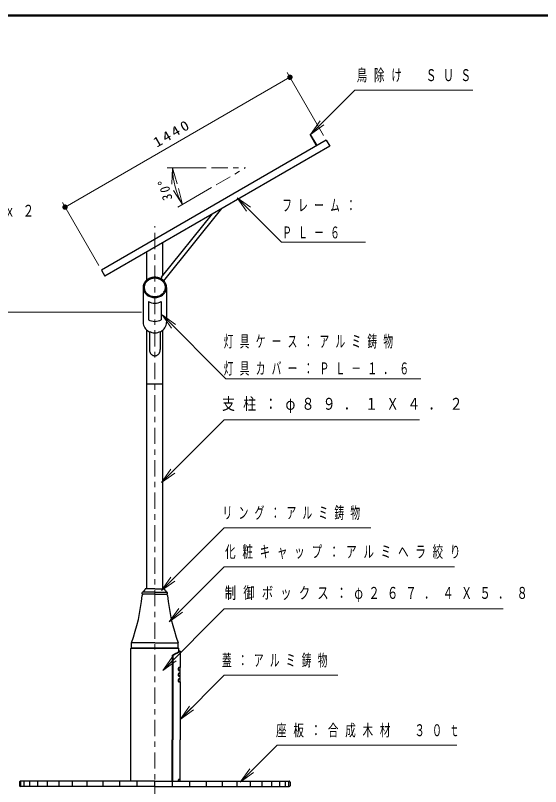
# Model space of a CAD drawing. Units: millimetres on the paper, scale 1:30. Extents: x 1315 to 1680, y -330 to -40.
# Drawn here: x 1453.7 to 1550.8, y -182.5 to -40 of the extents above; entities that cross this region are included whole.
import ezdxf

# ---------------------------------------------------------------- set-up
doc = ezdxf.new("R2010")
doc.units = ezdxf.units.MM
doc.linetypes.add('USER2', pattern=[6, 3, -1, 1, -1])
doc.layers.add('1_30', color=7, linetype='Continuous', lineweight=25)
doc.layers.add('NAKAMURA図枠', color=7, linetype='Continuous', lineweight=13)
doc.styles.add('ＭＳ ゴシック', font='')
doc.styles.get('ＭＳ ゴシック').set_extended_font_data('MS Gothic')

# ---------------------------------------------------------------- blocks, each defined once
blk = doc.blocks.new('filled_dot')
at = {"color": 0, "linetype": 'Continuous', "lineweight": -2, "const_width": 1.25}
blk.add_lwpolyline([(-0.625, 0, 1), (0.625, 0, 1)], format="xyb", close=True, dxfattribs=at)
blk = doc.blocks.new('open_arrow')
at = {"color": 0, "linetype": 'Continuous', "lineweight": -2}
blk.add_lwpolyline([(7.5, 1.25), (0, 0), (7.5, -1.25)], dxfattribs=at)

msp = doc.modelspace()

# ---------------------------------------------------------------- linework, layer by layer
at = {"layer": '1_30', "lineweight": 13}
for p, q in [((1510.665, -62.211), (1503.939, -50.561)), ((1462.87, -75.427), (1504.439, -51.427)), ((1508.261, -61.982), (1510.029, -59.507)), ((1508.261, -61.982), (1510.383, -59.86)), ((1510.736, -60.214), (1508.261, -61.982)), ((1496.443, -76.171), (1494.675, -73.697)), ((1494.675, -73.697), (1497.15, -75.464)), ((1494.675, -73.697), (1496.797, -75.818)), ((1469.095, -86.211), (1462.37, -74.561)), ((1476.981, -94.84), (1439.92, -94.84)), ((1482.57, -97.807), (1480.802, -95.332)), ((1480.802, -95.332), (1483.277, -97.1)), ((1480.802, -95.332), (1482.923, -97.453)), ((1480.678, -126.34), (1482.446, -123.865)), ((1480.678, -126.34), (1482.8, -124.219)), ((1483.153, -124.573), (1480.678, -126.34)), ((1480.678, -146.293), (1482.446, -143.818)), ((1480.678, -146.293), (1482.8, -144.172)), ((1483.153, -144.525), (1480.678, -146.293)), ((1482.118, -152.063), (1483.886, -149.588)), ((1482.118, -152.063), (1484.239, -149.941)), ((1484.593, -150.295), (1482.118, -152.063)), ((1483.923, -157.007), (1475.01, -157.007)), ((1480.921, -161.041), (1482.689, -158.566)), ((1480.921, -161.041), (1483.042, -158.92)), ((1483.396, -159.273), (1480.921, -161.041)), ((1484.133, -170.099), (1485.901, -167.624)), ((1484.133, -170.099), (1486.254, -167.978)), ((1486.608, -168.332), (1484.133, -170.099)), ((1495.26, -181.68), (1497.028, -179.205)), ((1495.26, -181.68), (1497.382, -179.559)), ((1497.735, -179.913), (1495.26, -181.68))]:
    msp.add_line(p, q, dxfattribs=at)
at = {"layer": '1_30', "color": 2}
for p, q in [((1508.175, -62.032), (1508.261, -61.982)), ((1509.375, -64.11), (1508.175, -62.032)), ((1509.461, -64.06), (1508.261, -61.982)), ((1477.3, -90.269), (1477.3, -96.769)), ((1481.633, -90.269), (1481.633, -96.769)), ((1478.3, -92.875), (1478.3, -96.242)), ((1480.633, -92.875), (1480.633, -96.242)), ((1478.458, -98.43), (1478.458, -101.745)), ((1480.475, -98.43), (1480.475, -101.745))]:
    msp.add_line(p, q, dxfattribs=at)
at = {"layer": '1_30', "color": 1}
for p, q in [((1511.165, -63.077), (1469.595, -87.077)), ((1511.165, -63.077), (1511.798, -64.174)), ((1511.798, -64.174), (1470.229, -88.174)), ((1480.724, -88.369), (1490.145, -76.675)), ((1481.108, -89.045), (1491.882, -75.672)), ((1469.595, -87.077), (1470.229, -88.174))]:
    msp.add_line(p, q, dxfattribs=at)
at = {"layer": '1_30', "color": 2, "lineweight": 13}
for p, q in [((1488.965, -68.174), (1481.751, -68.174)), ((1489.937, -71.805), (1483.69, -75.412))]:
    msp.add_line(p, q, dxfattribs=at)
at = {"layer": '1_30', "color": 2, "linetype": 'USER2', "lineweight": 13}
for p in [(1489.965, -68.174), (1490.803, -71.305)]:
    msp.add_line(p, (1496.226, -68.174), dxfattribs=at)
at = {"layer": '1_30', "linetype": 'USER2', "lineweight": 13}
msp.add_line((1479.466, -197.189), (1479.466, -78.937), dxfattribs=at)
at = {"layer": '1_30'}
for p, q in [((1480.951, -88.087), (1480.951, -81.983)), ((1477.981, -88.903), (1477.981, -83.698)), ((1477.981, -145.94), (1477.981, -98.135)), ((1480.951, -145.94), (1480.951, -98.135)), ((1480.951, -108.174), (1477.981, -108.174)), ((1477.137, -146.87), (1477.148, -146.653)), ((1479.466, -146.607), (1477.209, -146.607)), ((1479.466, -145.94), (1477.744, -145.94)), ((1479.466, -145.94), (1481.189, -145.94)), ((1479.466, -146.607), (1481.723, -146.607)), ((1481.796, -146.87), (1481.785, -146.653)), ((1479.466, -146.94), (1477.203, -146.94)), ((1479.466, -146.94), (1477.378, -146.94)), ((1479.466, -146.94), (1481.554, -146.94)), ((1479.466, -146.94), (1481.729, -146.94)), ((1479.466, -146.94), (1481.554, -146.94)), ((1479.466, -155.94), (1475.133, -155.94)), ((1475.133, -156.94), (1475.133, -155.94)), ((1479.466, -155.94), (1483.8, -155.94)), ((1483.8, -156.94), (1483.8, -155.94)), ((1475.076, -156.94), (1475.01, -157.007)), ((1475.01, -181.507), (1475.01, -157.007)), ((1483.856, -156.94), (1475.076, -156.94)), ((1479.466, -156.94), (1475.133, -156.94)), ((1479.366, -156.94), (1479.566, -156.94)), ((1479.466, -156.94), (1483.8, -156.94)), ((1483.923, -157.007), (1483.856, -156.94)), ((1483.923, -157.537), (1483.923, -157.007)), ((1454.466, -181.675), (1454.466, -182.341)), ((1479.466, -181.507), (1454.632, -181.508)), ((1479.466, -181.507), (1504.3, -181.508)), ((1504.467, -181.675), (1504.467, -182.341)), ((1479.466, -182.507), (1454.633, -182.508)), ((1479.466, -182.507), (1504.3, -182.508))]:
    msp.add_line(p, q, dxfattribs=at)
at = {"layer": '1_30', "color": 131}
for p, q in [((1484.133, -157.507), (1483.966, -157.507)), ((1484.133, -157.507), (1484.133, -160.507)), ((1484.133, -157.507), (1484.133, -160.507)), ((1482.646, -158.349), (1482.646, -173.84)), ((1482.764, -158.346), (1482.764, -173.84)), ((1483.825, -160.967), (1483.825, -160.607)), ((1484.083, -161.018), (1483.839, -161.018)), ((1484.083, -160.516), (1483.884, -160.516)), ((1483.925, -160.507), (1484.133, -160.507)), ((1484.133, -160.507), (1484.083, -160.516)), ((1484.083, -160.516), (1484.083, -161.017)), ((1484.133, -161.067), (1484.083, -161.017)), ((1483.825, -162.02), (1483.825, -161.66)), ((1484.083, -162.072), (1483.84, -162.072)), ((1484.083, -161.57), (1483.883, -161.57)), ((1483.925, -161.067), (1484.133, -161.067)), ((1483.925, -161.56), (1484.133, -161.56)), ((1483.925, -162.12), (1484.133, -162.12)), ((1484.133, -161.56), (1484.083, -161.57)), ((1484.083, -161.57), (1484.083, -162.072)), ((1484.133, -162.12), (1484.083, -162.07)), ((1484.133, -161.56), (1484.133, -161.067)), ((1484.133, -162.614), (1484.133, -162.12)), ((1483.825, -163.074), (1483.825, -162.714)), ((1484.083, -163.126), (1483.84, -163.126)), ((1484.083, -162.624), (1483.881, -162.624)), ((1483.925, -162.614), (1484.133, -162.614)), ((1483.925, -163.174), (1484.133, -163.174)), ((1484.133, -162.614), (1484.083, -162.624)), ((1484.083, -162.624), (1484.083, -163.126)), ((1484.133, -163.174), (1484.083, -163.124)), ((1484.133, -163.174), (1484.133, -173.84)), ((1482.646, -181.507), (1482.646, -173.84)), ((1482.764, -181.507), (1482.764, -173.84)), ((1484.133, -181.174), (1484.133, -173.84)), ((1483.825, -181.507), (1483.825, -181.274)), ((1484.083, -181.182), (1483.884, -181.182)), ((1483.925, -181.174), (1484.133, -181.174)), ((1484.133, -181.174), (1484.083, -181.182)), ((1484.083, -181.182), (1484.083, -181.507))]:
    msp.add_line(p, q, dxfattribs=at)
at = {"layer": '1_30', "color": 4}
for p, q in [((1454.68, -182.508), (1454.68, -181.508)), ((1455.318, -182.508), (1455.318, -181.508)), ((1456.369, -182.508), (1456.369, -181.508)), ((1457.816, -182.508), (1457.816, -181.508)), ((1459.633, -182.508), (1459.633, -181.508)), ((1461.789, -182.508), (1461.789, -181.508)), ((1464.247, -182.508), (1464.247, -181.508)), ((1466.966, -182.508), (1466.966, -181.508)), ((1469.899, -182.507), (1469.899, -181.507)), ((1472.996, -182.507), (1472.996, -181.507)), ((1476.203, -182.507), (1476.203, -181.507)), ((1479.466, -182.507), (1479.466, -181.507)), ((1482.73, -182.507), (1482.73, -181.507)), ((1483.825, -181.507), (1483.825, -181.44)), ((1485.937, -182.507), (1485.937, -181.507)), ((1489.033, -182.507), (1489.033, -181.507)), ((1491.966, -182.508), (1491.966, -181.508)), ((1494.685, -182.508), (1494.685, -181.508)), ((1497.144, -182.508), (1497.144, -181.508)), ((1499.3, -182.508), (1499.3, -181.508)), ((1501.117, -182.508), (1501.117, -181.508)), ((1502.563, -182.508), (1502.563, -181.508)), ((1503.615, -182.508), (1503.615, -181.508)), ((1504.253, -182.508), (1504.253, -181.508))]:
    msp.add_line(p, q, dxfattribs=at)
at = {"layer": '1_30', "lineweight": 13}
for points in [[(1508.261, -61.982), (1516.434, -53.809), (1538.23, -53.809)], [(1494.675, -73.697), (1502.901, -81.923), (1518.432, -81.923)], [(1480.802, -95.332), (1492.617, -107.147), (1528.617, -107.147)], [(1480.678, -126.34), (1492.294, -114.725), (1528.419, -114.725)], [(1480.678, -146.293), (1492.294, -134.678), (1519.419, -134.678)], [(1482.118, -152.063), (1492.294, -141.887), (1534.892, -141.887)], [(1480.921, -161.041), (1492.294, -149.668), (1543.892, -149.668)], [(1484.133, -170.099), (1492.294, -161.939), (1513.294, -161.939)], [(1495.26, -181.68), (1502.068, -174.873), (1535.32, -174.873)]]:
    msp.add_lwpolyline(points, dxfattribs=at)
at = {"layer": '1_30', "color": 2}
for points in [[(1477.3, -90.269), (1477.308, -90.433), (1477.333, -90.595), (1477.374, -90.755), (1477.43, -90.911), (1477.503, -91.062), (1477.59, -91.208), (1477.692, -91.346), (1477.807, -91.475), (1477.934, -91.596), (1478.074, -91.707), (1478.224, -91.806), (1478.383, -91.894), (1478.551, -91.97), (1478.725, -92.033), (1478.906, -92.082), (1479.09, -92.117), (1479.278, -92.139), (1479.466, -92.146), (1479.655, -92.139), (1479.843, -92.117), (1480.027, -92.082), (1480.207, -92.033), (1480.382, -91.97), (1480.55, -91.894), (1480.709, -91.806), (1480.859, -91.707), (1480.998, -91.596), (1481.126, -91.475), (1481.241, -91.346), (1481.343, -91.208), (1481.43, -91.062), (1481.502, -90.911), (1481.559, -90.755), (1481.6, -90.595), (1481.625, -90.433), (1481.633, -90.269), (1481.625, -90.106), (1481.6, -89.944), (1481.559, -89.784), (1481.502, -89.628), (1481.43, -89.476), (1481.343, -89.331), (1481.241, -89.193), (1481.126, -89.063), (1480.998, -88.943), (1480.859, -88.832), (1480.709, -88.732), (1480.55, -88.644), (1480.382, -88.569), (1480.207, -88.506), (1480.027, -88.457), (1479.843, -88.421), (1479.655, -88.4), (1479.466, -88.393), (1479.278, -88.4), (1479.09, -88.421), (1478.906, -88.457), (1478.725, -88.506), (1478.551, -88.569), (1478.383, -88.644), (1478.224, -88.732), (1478.074, -88.832), (1477.934, -88.943), (1477.807, -89.063), (1477.692, -89.193), (1477.59, -89.331), (1477.503, -89.476), (1477.43, -89.628), (1477.374, -89.784), (1477.333, -89.944), (1477.308, -90.106)], [(1477.51, -90.269), (1477.518, -90.417), (1477.54, -90.564), (1477.577, -90.708), (1477.628, -90.849), (1477.693, -90.985), (1477.772, -91.116), (1477.864, -91.241), (1477.968, -91.358), (1478.083, -91.467), (1478.209, -91.567), (1478.344, -91.657), (1478.488, -91.737), (1478.64, -91.805), (1478.797, -91.861), (1478.96, -91.906), (1479.127, -91.938), (1479.296, -91.957), (1479.466, -91.964), (1479.637, -91.957), (1479.806, -91.938), (1479.973, -91.906), (1480.135, -91.861), (1480.293, -91.805), (1480.445, -91.737), (1480.588, -91.657), (1480.724, -91.567), (1480.85, -91.467), (1480.965, -91.358), (1481.069, -91.241), (1481.161, -91.116), (1481.239, -90.985), (1481.305, -90.849), (1481.356, -90.708), (1481.393, -90.564), (1481.415, -90.417), (1481.423, -90.269), (1481.415, -90.122), (1481.393, -89.975), (1481.356, -89.831), (1481.305, -89.69), (1481.239, -89.553), (1481.161, -89.422), (1481.069, -89.298), (1480.965, -89.18), (1480.85, -89.071), (1480.724, -88.972), (1480.588, -88.882), (1480.445, -88.802), (1480.293, -88.734), (1480.135, -88.677), (1479.973, -88.633), (1479.806, -88.601), (1479.637, -88.582), (1479.466, -88.575), (1479.296, -88.582), (1479.127, -88.601), (1478.96, -88.633), (1478.797, -88.677), (1478.64, -88.734), (1478.488, -88.802), (1478.344, -88.882), (1478.209, -88.972), (1478.083, -89.071), (1477.968, -89.18), (1477.864, -89.298), (1477.772, -89.422), (1477.693, -89.553), (1477.628, -89.69), (1477.577, -89.831), (1477.54, -89.975), (1477.518, -90.122)]]:
    msp.add_lwpolyline(points, close=True, dxfattribs=at)
for points in [[(1478.3, -92.875), (1478.57, -93.002), (1478.859, -93.095), (1479.159, -93.151), (1479.466, -93.17), (1479.773, -93.151), (1480.074, -93.095), (1480.363, -93.002), (1480.633, -92.875)], [(1477.3, -96.769), (1477.318, -97.014), (1477.374, -97.255), (1477.465, -97.487), (1477.59, -97.707), (1477.747, -97.911), (1477.934, -98.096), (1478.147, -98.258), (1478.383, -98.394), (1478.637, -98.502), (1478.906, -98.581), (1479.184, -98.629), (1479.466, -98.645), (1479.749, -98.629), (1480.027, -98.581), (1480.296, -98.502), (1480.55, -98.394), (1480.785, -98.258), (1480.998, -98.096), (1481.185, -97.911), (1481.343, -97.707), (1481.468, -97.487), (1481.559, -97.255), (1481.615, -97.014), (1481.633, -96.769)], [(1478.3, -96.242), (1478.57, -96.369), (1478.859, -96.462), (1479.159, -96.518), (1479.466, -96.537), (1479.773, -96.518), (1480.074, -96.462), (1480.363, -96.369), (1480.633, -96.242)], [(1478.458, -101.745), (1478.467, -101.897), (1478.492, -102.046), (1478.535, -102.191), (1478.593, -102.327), (1478.666, -102.454), (1478.753, -102.568), (1478.853, -102.669), (1478.962, -102.753), (1479.081, -102.821), (1479.205, -102.87), (1479.335, -102.899), (1479.466, -102.909), (1479.598, -102.899), (1479.727, -102.87), (1479.852, -102.821), (1479.971, -102.753), (1480.08, -102.669), (1480.179, -102.568), (1480.266, -102.454), (1480.34, -102.327), (1480.398, -102.191), (1480.44, -102.046), (1480.466, -101.897), (1480.475, -101.745)]]:
    msp.add_lwpolyline(points, dxfattribs=at)
at = {"layer": '1_30', "color": 2, "lineweight": 13}
msp.add_arc((1496.226, -68.174), 13.475, 180, 210, dxfattribs=at)
at = {"layer": '1_30', "color": 1}
msp.add_arc((1482.15, -88.938), 1.535, 158.24463, 170.68861, dxfattribs=at)
at = {"layer": '1_30'}
for centre, radius, start, end in [((1477.215, -146.657), 0.0667, 109.2632, 177), ((1476.951, -145.901), 0.733, 289.2632, 352.41487), ((1477.744, -146.007), 0.0667, 90, 172.41487), ((1481.189, -146.007), 0.0667, 7.58513, 90), ((1481.982, -145.901), 0.733, 187.58513, 250.7368), ((1481.718, -146.657), 0.0667, 3, 70.7368), ((1443.906, -144.279), 33.333, 339.5221, 355.0004), ((1477.378, -147.207), 0.267, 90, 175.0004), ((1477.203, -146.874), 0.0667, 177, 270), ((1481.554, -147.207), 0.267, 4.9996, 90), ((1481.729, -146.874), 0.0667, 270, 3), ((1515.027, -144.279), 33.333, 184.9996, 200.4779), ((1454.632, -181.675), 0.167, 90.00254, 180.00255), ((1454.633, -182.341), 0.167, 180.00255, 270.00255), ((1504.3, -181.675), 0.167, 359.99745, 89.99746), ((1504.3, -182.341), 0.167, 269.99745, 359.99745)]:
    msp.add_arc(centre, radius, start, end, dxfattribs=at)
at = {"layer": '1_30', "color": 131}
for centre, radius, start, end in [((1479.746, -151.462), 7.373, 294.00235, 304.92365), ((1476.384, -144.681), 14.985, 295.59927, 301.14067), ((1482.812, -158.349), 0.167, 114.00235, 180), ((1482.93, -158.346), 0.167, 115.59927, 180), ((1483.925, -160.607), 0.1, 90, 180), ((1483.925, -160.967), 0.1, 180, 270), ((1483.925, -161.66), 0.1, 90, 180), ((1483.925, -162.02), 0.1, 180, 270), ((1483.925, -162.714), 0.1, 90, 180), ((1483.925, -163.074), 0.1, 180, 270), ((1483.925, -181.274), 0.1, 90, 180)]:
    msp.add_arc(centre, radius, start, end, dxfattribs=at)
at = {"layer": 'NAKAMURA図枠', "lineweight": 50}
msp.add_line((1680, -40), (1315, -40), dxfattribs=at)

# ---------------------------------------------------------------- block references
at = {"layer": '1_30', "lineweight": 13, "xscale": 0.4, "yscale": 0.4}
for p, rotation in [((1504.439, -51.427), 210), ((1462.87, -75.427), 30)]:
    msp.add_blockref('filled_dot', p, dxfattribs=dict(at, rotation=rotation))
at = {"layer": '1_30', "color": 2, "lineweight": 13, "xscale": 0.4, "yscale": 0.4}
for p, rotation in [((1482.751, -68.174), 276.4), ((1484.556, -74.912), 113.6)]:
    msp.add_blockref('open_arrow', p, dxfattribs=dict(at, rotation=rotation))

# ---------------------------------------------------------------- texts
at = {"layer": '1_30', "char_height": 2.199, "attachment_point": 4, "style": 'ＭＳ ゴシック'}
for s, insert in [('\\T1.64;\\W0.65;鳥除け\u3000ＳＵＳ', (1516.782, -51.159)), ('\\T1.64;\\W0.6;フレーム：', (1503.015, -75.123)), ('\\T1.64;\\W0.7;白色ＬＥＤ\u3000消費電力６．５Ｗｘ２', (1403.395, -76.219)), ('\\T1.64;\\W0.6;ＰＬ－６\u3000', (1503.015, -80.123)), ('\\T1.64;\\W0.6;灯具ケース：アルミ鋳物', (1492.201, -100.347)), ('\\T1.64;\\W0.6;灯具カバー：ＰＬ－１．６', (1492.201, -105.347)), ('\\T1.63;\\W0.8;支柱：φ８９．１Ｘ４．２', (1491.887, -112.075)), ('\\T1.64;\\W0.6;リング：アルミ鋳物', (1492.002, -132.028)), ('\\T1.64;\\W0.65;化粧キャップ：アルミヘラ絞り', (1492.453, -139.237)), ('\\T1.63;\\W0.7;制御ボックス：φ２６７．４Ｘ５．８', (1492.398, -147.018)), ('\\T1.64;\\W0.6;蓋：アルミ鋳物', (1491.877, -159.289)), ('\\T1.64;\\W0.65;座板：合成木材\u3000３０ｔ', (1501.878, -172.223))]:
    msp.add_mtext(s, dxfattribs=dict(at, insert=insert))
at = {"layer": '1_30', "insert": (1483.154, -62.561), "char_height": 1.833, "attachment_point": 8, "rotation": 30, "style": 'ＭＳ ゴシック'}
msp.add_mtext('\\T1.33;\\W1.15;1440', dxfattribs=at)
at = {"layer": '1_30', "color": 2, "insert": (1482.244, -71.921), "char_height": 1.833, "attachment_point": 8, "rotation": 105, "style": 'ＭＳ ゴシック'}
msp.add_mtext('\\T1.33;\\W0.9;30°', dxfattribs=at)

doc.saveas('drawing.dxf')
